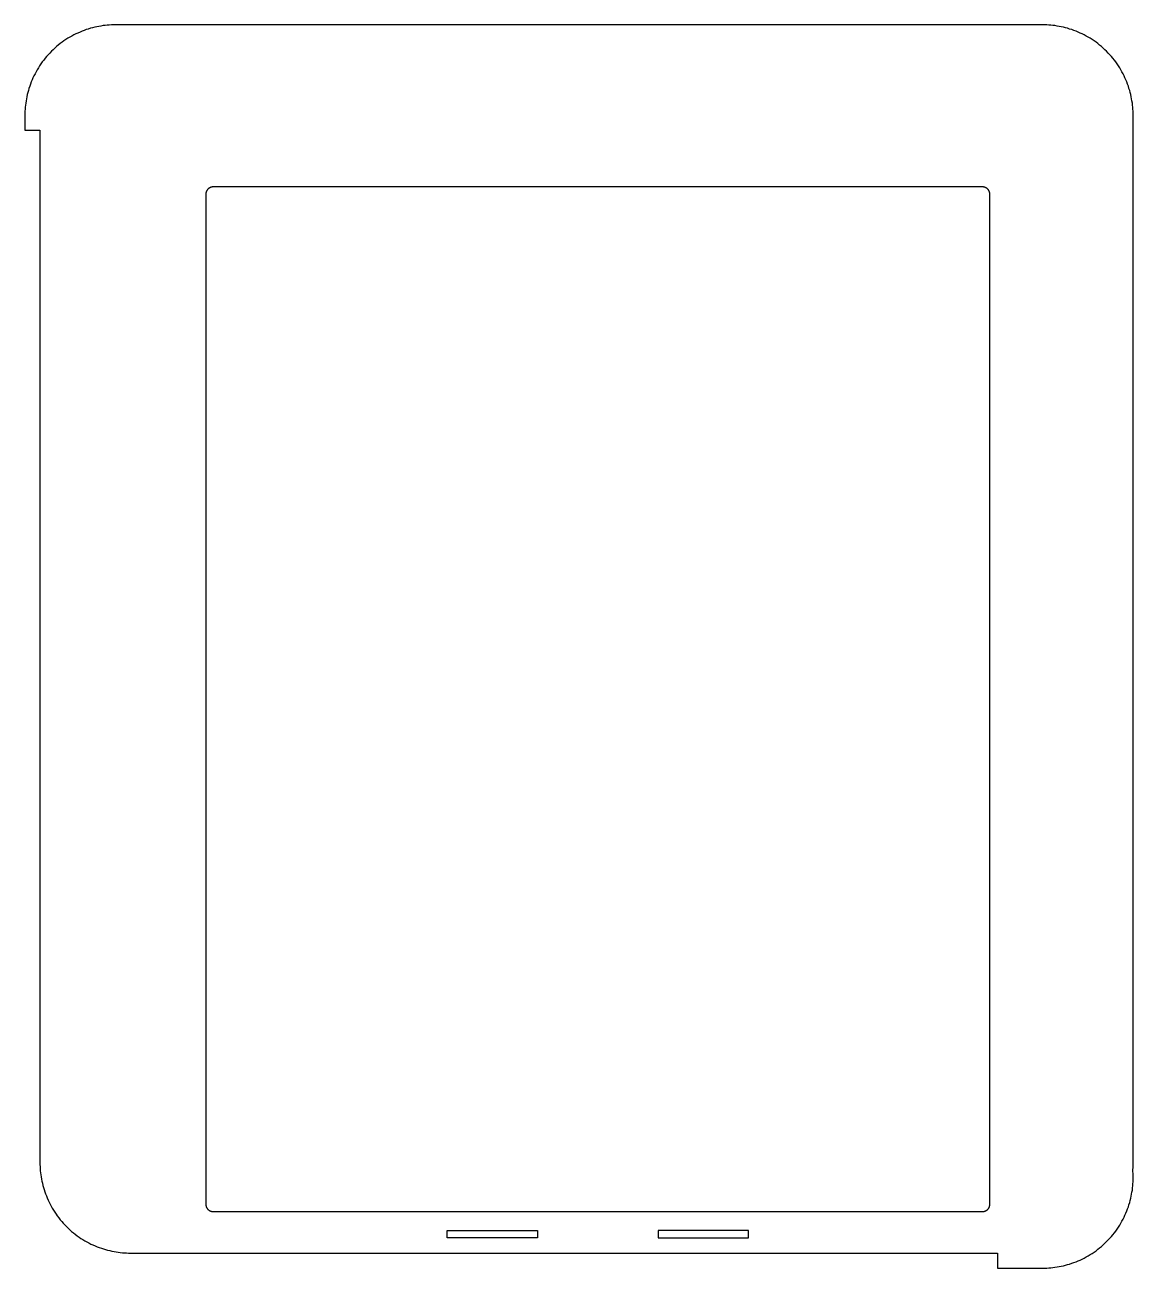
# Model space of a CAD drawing. Header units: inches. Extents: x 0 to 9.2, y 0 to 10.3.
import ezdxf

# ---------------------------------------------------------------- set-up
doc = ezdxf.new("R2010")
doc.units = ezdxf.units.IN
doc.header["$MEASUREMENT"] = 0
doc.layers.add('Layer 01', color=12, linetype='Continuous', true_color=0xc80000)

msp = doc.modelspace()

# ---------------------------------------------------------------- linework, layer by layer
at = {"layer": 'Layer 01'}
for points in [[(0.875, 0.125), (8.062, 0.125), (8.062, 0), (8.438, 0), (8.454, 0), (8.471, 0.001), (8.488, 0.002), (8.505, 0.003), (8.522, 0.005), (8.539, 0.007), (8.557, 0.01), (8.574, 0.013), (8.591, 0.016), (8.609, 0.02), (8.626, 0.024), (8.644, 0.029), (8.661, 0.034), (8.679, 0.04), (8.696, 0.046), (8.714, 0.053), (8.731, 0.06), (8.748, 0.067), (8.765, 0.075), (8.782, 0.084), (8.799, 0.093), (8.815, 0.102), (8.832, 0.112), (8.848, 0.122), (8.864, 0.133), (8.88, 0.144), (8.895, 0.156), (8.91, 0.168), (8.925, 0.18), (8.94, 0.193), (8.954, 0.206), (8.968, 0.22), (8.981, 0.234), (8.995, 0.248), (9.007, 0.262), (9.02, 0.277), (9.032, 0.292), (9.043, 0.308), (9.055, 0.324), (9.065, 0.34), (9.076, 0.356), (9.085, 0.372), (9.095, 0.389), (9.104, 0.406), (9.112, 0.422), (9.12, 0.439), (9.128, 0.457), (9.135, 0.474), (9.141, 0.491), (9.148, 0.509), (9.153, 0.526), (9.159, 0.544), (9.163, 0.561), (9.168, 0.579), (9.172, 0.596), (9.175, 0.614), (9.178, 0.631), (9.181, 0.648), (9.183, 0.665), (9.184, 0.683), (9.186, 0.7), (9.187, 0.717), (9.187, 0.733), (9.187, 0.75), (9.187, 0.779), (9.186, 0.808), (9.187, 0.842), (9.187, 0.875), (9.187, 9.562), (9.187, 9.579), (9.187, 9.596), (9.186, 9.613), (9.184, 9.63), (9.183, 9.647), (9.181, 9.664), (9.178, 9.682), (9.175, 9.699), (9.172, 9.716), (9.168, 9.734), (9.163, 9.751), (9.159, 9.769), (9.153, 9.786), (9.148, 9.804), (9.141, 9.821), (9.135, 9.839), (9.128, 9.856), (9.12, 9.873), (9.112, 9.89), (9.104, 9.907), (9.095, 9.924), (9.085, 9.94), (9.076, 9.957), (9.065, 9.973), (9.055, 9.989), (9.043, 10.005), (9.032, 10.02), (9.02, 10.035), (9.007, 10.05), (8.995, 10.065), (8.981, 10.079), (8.968, 10.093), (8.954, 10.106), (8.94, 10.12), (8.925, 10.132), (8.91, 10.145), (8.895, 10.157), (8.88, 10.168), (8.864, 10.18), (8.848, 10.19), (8.832, 10.201), (8.815, 10.21), (8.799, 10.22), (8.782, 10.229), (8.765, 10.237), (8.748, 10.245), (8.731, 10.253), (8.714, 10.26), (8.696, 10.266), (8.679, 10.273), (8.661, 10.278), (8.644, 10.284), (8.626, 10.288), (8.609, 10.293), (8.591, 10.297), (8.574, 10.3), (8.557, 10.303), (8.539, 10.306), (8.522, 10.308), (8.505, 10.309), (8.488, 10.311), (8.471, 10.312), (8.454, 10.312), (8.438, 10.312), (0.875, 10.312), (0.75, 10.312), (0.733, 10.312), (0.717, 10.312), (0.7, 10.311), (0.683, 10.309), (0.665, 10.308), (0.648, 10.306), (0.631, 10.303), (0.614, 10.3), (0.596, 10.297), (0.579, 10.293), (0.561, 10.288), (0.544, 10.284), (0.526, 10.278), (0.509, 10.273), (0.491, 10.266), (0.474, 10.26), (0.457, 10.253), (0.439, 10.245), (0.422, 10.237), (0.406, 10.229), (0.389, 10.22), (0.372, 10.21), (0.356, 10.201), (0.34, 10.19), (0.324, 10.18), (0.308, 10.168), (0.292, 10.157), (0.277, 10.145), (0.262, 10.132), (0.248, 10.12), (0.234, 10.106), (0.22, 10.093), (0.206, 10.079), (0.193, 10.065), (0.18, 10.05), (0.168, 10.035), (0.156, 10.02), (0.144, 10.005), (0.133, 9.989), (0.122, 9.973), (0.112, 9.957), (0.102, 9.94), (0.093, 9.924), (0.084, 9.907), (0.075, 9.89), (0.067, 9.873), (0.06, 9.856), (0.053, 9.839), (0.046, 9.821), (0.04, 9.804), (0.034, 9.786), (0.029, 9.769), (0.024, 9.751), (0.02, 9.734), (0.016, 9.716), (0.013, 9.699), (0.01, 9.682), (0.007, 9.664), (0.005, 9.647), (0.003, 9.63), (0.002, 9.613), (0.001, 9.596), (0, 9.579), (0, 9.562), (0, 9.438), (0.125, 9.438), (0.125, 0.875), (0.125, 0.858), (0.126, 0.842), (0.127, 0.825), (0.128, 0.808), (0.13, 0.79), (0.132, 0.773), (0.135, 0.756), (0.138, 0.739), (0.141, 0.721), (0.145, 0.704), (0.149, 0.686), (0.154, 0.669), (0.159, 0.651), (0.165, 0.634), (0.171, 0.616), (0.178, 0.599), (0.185, 0.582), (0.192, 0.564), (0.2, 0.547), (0.209, 0.531), (0.218, 0.514), (0.227, 0.497), (0.237, 0.481), (0.247, 0.465), (0.258, 0.449), (0.269, 0.433), (0.281, 0.417), (0.293, 0.402), (0.305, 0.387), (0.318, 0.373), (0.331, 0.359), (0.345, 0.345), (0.359, 0.331), (0.373, 0.318), (0.387, 0.305), (0.402, 0.293), (0.417, 0.281), (0.433, 0.269), (0.449, 0.258), (0.465, 0.247), (0.481, 0.237), (0.497, 0.227), (0.514, 0.218), (0.531, 0.209), (0.547, 0.2), (0.564, 0.192), (0.582, 0.185), (0.599, 0.178), (0.616, 0.171), (0.634, 0.165), (0.651, 0.159), (0.669, 0.154), (0.686, 0.149), (0.704, 0.145), (0.721, 0.141), (0.739, 0.138), (0.756, 0.135), (0.773, 0.132), (0.79, 0.13), (0.808, 0.128), (0.825, 0.127), (0.842, 0.126), (0.858, 0.125)], [(4.25, 0.25), (3.5, 0.25), (3.5, 0.312), (4.25, 0.312)], [(5.25, 0.25), (6, 0.25), (6, 0.312), (5.25, 0.312)]]:
    msp.add_lwpolyline(points, close=True, dxfattribs=at)
for points in [[(1.562, 8.969), (1.56, 8.969), (1.558, 8.969), (1.556, 8.968), (1.554, 8.968), (1.552, 8.968), (1.55, 8.967), (1.548, 8.967), (1.546, 8.966), (1.544, 8.966), (1.542, 8.965), (1.54, 8.964), (1.538, 8.964), (1.536, 8.963), (1.534, 8.962), (1.532, 8.961), (1.53, 8.96), (1.528, 8.959), (1.526, 8.957), (1.525, 8.956), (1.523, 8.955), (1.521, 8.953), (1.52, 8.952), (1.518, 8.95), (1.517, 8.949), (1.515, 8.947), (1.514, 8.946), (1.513, 8.944), (1.511, 8.942), (1.51, 8.941), (1.509, 8.939), (1.508, 8.937), (1.507, 8.935), (1.506, 8.933), (1.505, 8.931), (1.504, 8.929), (1.504, 8.927), (1.503, 8.925), (1.502, 8.923), (1.502, 8.921), (1.501, 8.919), (1.501, 8.917), (1.501, 8.915), (1.5, 8.913), (1.5, 8.911), (1.5, 8.908), (1.5, 8.906)], [(1.5, 8.906), (1.5, 0.531)], [(7.938, 8.969), (1.562, 8.969)], [(8, 8.906), (8, 8.908), (8, 8.911), (8, 8.913), (7.999, 8.915), (7.999, 8.917), (7.999, 8.919), (7.998, 8.921), (7.998, 8.923), (7.997, 8.925), (7.996, 8.927), (7.996, 8.929), (7.995, 8.931), (7.994, 8.933), (7.993, 8.935), (7.992, 8.937), (7.991, 8.939), (7.99, 8.941), (7.989, 8.942), (7.987, 8.944), (7.986, 8.946), (7.985, 8.947), (7.983, 8.949), (7.982, 8.95), (7.98, 8.952), (7.979, 8.953), (7.977, 8.955), (7.975, 8.956), (7.974, 8.957), (7.972, 8.959), (7.97, 8.96), (7.968, 8.961), (7.966, 8.962), (7.964, 8.963), (7.962, 8.964), (7.96, 8.964), (7.958, 8.965), (7.956, 8.966), (7.954, 8.966), (7.952, 8.967), (7.95, 8.967), (7.948, 8.968), (7.946, 8.968), (7.944, 8.968), (7.942, 8.969), (7.94, 8.969), (7.938, 8.969)], [(8, 0.531), (8, 8.906)], [(1.5, 0.531), (1.5, 0.529), (1.5, 0.527), (1.5, 0.525), (1.501, 0.523), (1.501, 0.521), (1.501, 0.519), (1.502, 0.516), (1.502, 0.514), (1.503, 0.512), (1.504, 0.51), (1.504, 0.508), (1.505, 0.506), (1.506, 0.504), (1.507, 0.502), (1.508, 0.501), (1.509, 0.499), (1.51, 0.497), (1.511, 0.495), (1.513, 0.493), (1.514, 0.492), (1.515, 0.49), (1.517, 0.489), (1.518, 0.487), (1.52, 0.486), (1.521, 0.484), (1.523, 0.483), (1.525, 0.481), (1.526, 0.48), (1.528, 0.479), (1.53, 0.478), (1.532, 0.477), (1.534, 0.476), (1.536, 0.475), (1.538, 0.474), (1.54, 0.473), (1.542, 0.472), (1.544, 0.472), (1.546, 0.471), (1.548, 0.471), (1.55, 0.47), (1.552, 0.47), (1.554, 0.469), (1.556, 0.469), (1.558, 0.469), (1.56, 0.469), (1.562, 0.469)], [(7.938, 0.469), (7.94, 0.469), (7.942, 0.469), (7.944, 0.469), (7.946, 0.469), (7.948, 0.47), (7.95, 0.47), (7.952, 0.471), (7.954, 0.471), (7.956, 0.472), (7.958, 0.472), (7.96, 0.473), (7.962, 0.474), (7.964, 0.475), (7.966, 0.476), (7.968, 0.477), (7.97, 0.478), (7.972, 0.479), (7.974, 0.48), (7.975, 0.481), (7.977, 0.483), (7.979, 0.484), (7.98, 0.486), (7.982, 0.487), (7.983, 0.489), (7.985, 0.49), (7.986, 0.492), (7.987, 0.493), (7.989, 0.495), (7.99, 0.497), (7.991, 0.499), (7.992, 0.501), (7.993, 0.502), (7.994, 0.504), (7.995, 0.506), (7.996, 0.508), (7.996, 0.51), (7.997, 0.512), (7.998, 0.514), (7.998, 0.516), (7.999, 0.519), (7.999, 0.521), (7.999, 0.523), (8, 0.525), (8, 0.527), (8, 0.529), (8, 0.531)], [(1.562, 0.469), (7.938, 0.469)]]:
    msp.add_lwpolyline(points, dxfattribs=at)

doc.saveas('drawing.dxf')
